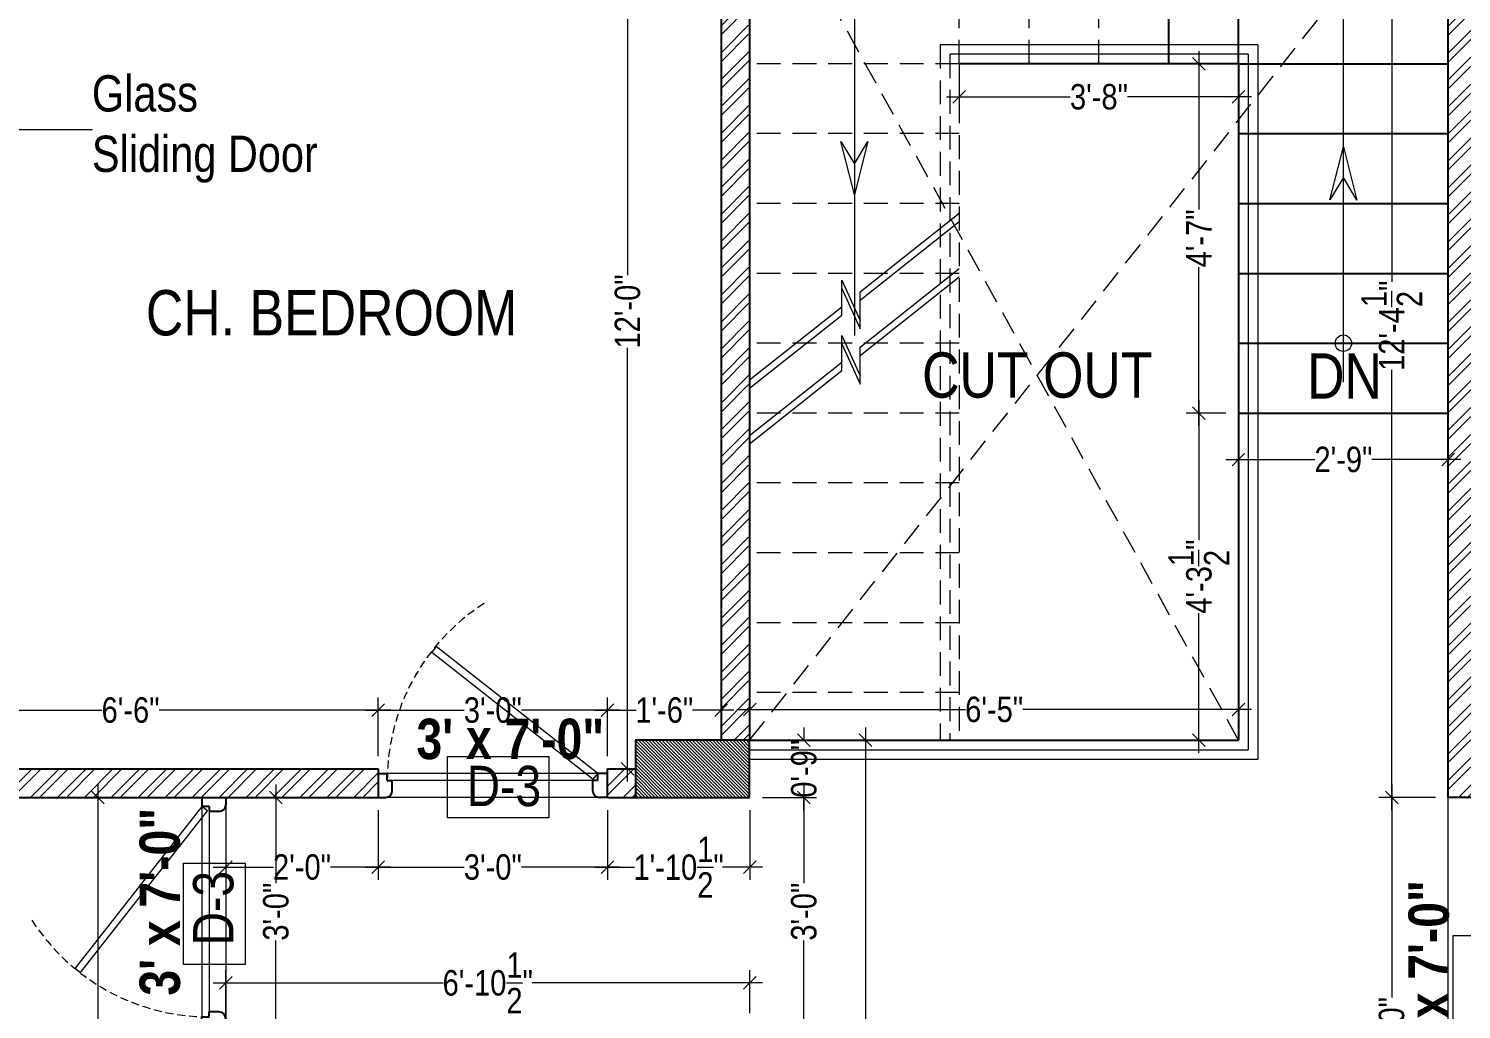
# Model space of a CAD drawing. Header units: millimetres. Extents: x 3019 to 3700, y 1451 to 1930.
# Drawn here: x 3242.3 to 3467.9, y 1677.4 to 1831.8 of the extents above; entities that cross this region are included whole.
import ezdxf

# ---------------------------------------------------------------- set-up
doc = ezdxf.new("R2010")
doc.units = ezdxf.units.MM
doc.linetypes.add('DASHED2', pattern=[0.375, 0.25, -0.125])
for name, color, linetype, lineweight in [('COLUMNS', 3, 'Continuous', 25), ('dimensions', 251, 'Continuous', 13), ('HATCH', 8, 'Continuous', 5), ('TEXT', 38, 'Continuous', 15), ('WALLS', 7, 'Continuous', 25), ('WIN', 124, 'Continuous', 9)]:
    doc.layers.add(name, color=color, linetype=linetype, lineweight=lineweight)
doc.layers.add('doors', color=251, linetype='Continuous')
doc.styles.add('Swiss-LT', font='swissc.ttf')
doc.dimstyles.new('INNER', dxfattribs={"dimtxt": 4, "dimasz": 2, "dimexe": 2, "dimexo": 2, "dimgap": 0, "dimtad": 0, "dimzin": 1, "dimdsep": 46, "dimlunit": 4, "dimtxsty": 'Swiss-LT', "dimblk": 'OBLIQUE', "dimcen": 0.125, "dimdle": 2, "dimclrd": 256, "dimclre": 256, "dimclrt": 7, "dimadec": 0, "dimazin": 0, "dimtfac": 1, "dimtofl": 0, "dimtmove": 0, "dimatfit": 3, "dimfxl": 12, "dimfxlon": 1, "dimtolj": 1, "dimtzin": 0, "dimlwd": -1, "dimlwe": -1, "dimarcsym": 0})

# ---------------------------------------------------------------- blocks, each defined once
blk = doc.blocks.new('_Oblique')
at = {"color": 0, "linetype": 'ByBlock', "lineweight": -2}
blk.add_line((-0.5, -0.5), (0.5, 0.5), dxfattribs=at)
blk = doc.blocks.new('*D193')
at = {"layer": 'Defpoints', "color": 0, "ltscale": 20, "transparency": 16777216}
for p in [(3297.34, 1724.46), (3219.34, 1715.24), (3297.34, 1715.24)]:
    blk.add_point(p, dxfattribs=at)
at = {"layer": 'dimensions', "ltscale": 20, "transparency": 16777216}
for p, q in [((3219.34, 1717.24), (3219.34, 1726.46)), ((3297.34, 1717.24), (3297.34, 1726.46)), ((3217.34, 1724.46), (3253.84, 1724.46)), ((3299.34, 1724.46), (3262.83, 1724.46))]:
    blk.add_line(p, q, dxfattribs=at)
at = {"layer": 'dimensions', "ltscale": 20, "transparency": 16777216, "xscale": 2, "yscale": 2, "zscale": 2, "rotation": 180}
blk.add_blockref('_Oblique', (3219.34, 1724.46), dxfattribs=at)
at = {"layer": 'dimensions', "ltscale": 20, "transparency": 16777216, "xscale": 2, "yscale": 2, "zscale": 2}
blk.add_blockref('_Oblique', (3297.34, 1724.46), dxfattribs=at)
at = {"layer": 'dimensions', "color": 7, "ltscale": 20, "transparency": 16777216, "insert": (3258.34, 1724.46), "char_height": 4, "attachment_point": 5, "style": 'Swiss-LT'}
blk.add_mtext('\\A1;6\'-6"', dxfattribs=at)
blk = doc.blocks.new('*D194')
at = {"layer": 'Defpoints', "color": 0, "ltscale": 20, "transparency": 16777216}
for p in [(3333.44, 1724.46), (3297.34, 1715.24), (3333.44, 1715.24)]:
    blk.add_point(p, dxfattribs=at)
at = {"layer": 'dimensions', "ltscale": 20, "transparency": 16777216}
for p, q in [((3297.34, 1717.24), (3297.34, 1726.46)), ((3333.44, 1717.24), (3333.44, 1726.46)), ((3295.34, 1724.46), (3310.87, 1724.46)), ((3335.44, 1724.46), (3319.9, 1724.46))]:
    blk.add_line(p, q, dxfattribs=at)
at = {"layer": 'dimensions', "ltscale": 20, "transparency": 16777216, "xscale": 2, "yscale": 2, "zscale": 2, "rotation": 180}
blk.add_blockref('_Oblique', (3297.34, 1724.46), dxfattribs=at)
at = {"layer": 'dimensions', "ltscale": 20, "transparency": 16777216, "xscale": 2, "yscale": 2, "zscale": 2}
blk.add_blockref('_Oblique', (3333.44, 1724.46), dxfattribs=at)
at = {"layer": 'dimensions', "color": 7, "ltscale": 20, "transparency": 16777216, "insert": (3315.39, 1724.46), "char_height": 4, "attachment_point": 5, "style": 'Swiss-LT'}
blk.add_mtext('\\A1;3\'-0"', dxfattribs=at)
blk = doc.blocks.new('*D195')
at = {"layer": 'Defpoints', "color": 0, "ltscale": 20, "transparency": 16777216}
for p in [(3351.34, 1724.46), (3351.34, 1720.62), (3333.44, 1715.24)]:
    blk.add_point(p, dxfattribs=at)
at = {"layer": 'dimensions', "ltscale": 20, "transparency": 16777216}
for p, q in [((3333.44, 1717.24), (3333.44, 1726.46)), ((3351.34, 1722.62), (3351.34, 1726.46)), ((3331.44, 1724.46), (3337.97, 1724.46)), ((3353.34, 1724.46), (3346.81, 1724.46))]:
    blk.add_line(p, q, dxfattribs=at)
at = {"layer": 'dimensions', "ltscale": 20, "transparency": 16777216, "xscale": 2, "yscale": 2, "zscale": 2, "rotation": 180}
blk.add_blockref('_Oblique', (3333.44, 1724.46), dxfattribs=at)
at = {"layer": 'dimensions', "ltscale": 20, "transparency": 16777216, "xscale": 2, "yscale": 2, "zscale": 2}
blk.add_blockref('_Oblique', (3351.34, 1724.46), dxfattribs=at)
at = {"layer": 'dimensions', "color": 7, "ltscale": 20, "transparency": 16777216, "insert": (3342.39, 1724.46), "char_height": 4, "attachment_point": 5, "style": 'Swiss-LT'}
blk.add_mtext('\\A1;1\'-6"', dxfattribs=at)
blk = doc.blocks.new('*D196')
at = {"layer": 'Defpoints', "color": 0, "ltscale": 20, "transparency": 16777216}
for p in [(3336.61, 1859.24), (3346.84, 1859.24), (3337.84, 1715.24)]:
    blk.add_point(p, dxfattribs=at)
at = {"layer": 'dimensions', "ltscale": 20, "transparency": 16777216}
for p, q in [((3344.84, 1859.24), (3334.61, 1859.24)), ((3336.61, 1861.24), (3336.61, 1792.98)), ((3336.61, 1713.24), (3336.61, 1781.5)), ((3336.61, 1715.24), (3334.61, 1715.24))]:
    blk.add_line(p, q, dxfattribs=at)
at = {"layer": 'dimensions', "ltscale": 20, "transparency": 16777216, "xscale": 2, "yscale": 2, "zscale": 2}
for p, rotation in [((3336.61, 1859.24), 90), ((3336.61, 1715.24), 270)]:
    blk.add_blockref('_Oblique', p, dxfattribs=dict(at, rotation=rotation))
at = {"layer": 'dimensions', "color": 7, "ltscale": 20, "transparency": 16777216, "insert": (3336.61, 1787.24), "char_height": 4, "attachment_point": 5, "rotation": 90, "style": 'Swiss-LT'}
blk.add_mtext('\\A1;12\'-0"', dxfattribs=at)
blk = doc.blocks.new('*D210')
at = {"layer": 'Defpoints', "color": 0, "ltscale": 20, "transparency": 16777216}
for p in [(3273.34, 1710.74), (3281.24, 1710.74), (3273.34, 1674.74)]:
    blk.add_point(p, dxfattribs=at)
at = {"layer": 'dimensions', "ltscale": 20, "transparency": 16777216}
for p, q in [((3281.24, 1712.74), (3281.24, 1697.25)), ((3275.34, 1710.74), (3283.24, 1710.74)), ((3281.24, 1672.74), (3281.24, 1688.23)), ((3275.34, 1674.74), (3283.24, 1674.74))]:
    blk.add_line(p, q, dxfattribs=at)
at = {"layer": 'dimensions', "ltscale": 20, "transparency": 16777216, "xscale": 2, "yscale": 2, "zscale": 2}
for p, rotation in [((3281.24, 1710.74), 90), ((3281.24, 1674.74), 270)]:
    blk.add_blockref('_Oblique', p, dxfattribs=dict(at, rotation=rotation))
at = {"layer": 'dimensions', "color": 7, "ltscale": 20, "transparency": 16777216, "insert": (3281.24, 1692.74), "char_height": 4, "attachment_point": 5, "rotation": 90, "style": 'Swiss-LT'}
blk.add_mtext('\\A1;3\'-0"', dxfattribs=at)
blk = doc.blocks.new('*D211')
at = {"layer": 'Defpoints', "color": 0, "ltscale": 20, "transparency": 16777216}
for p in [(3333.44, 1710.74), (3355.84, 1710.74), (3333.44, 1699.75)]:
    blk.add_point(p, dxfattribs=at)
at = {"layer": 'dimensions', "ltscale": 20, "transparency": 16777216}
for p, q in [((3333.44, 1708.74), (3333.44, 1697.75)), ((3355.84, 1708.74), (3355.84, 1697.75)), ((3331.44, 1699.75), (3337.7, 1699.75)), ((3357.84, 1699.75), (3351.57, 1699.75))]:
    blk.add_line(p, q, dxfattribs=at)
at = {"layer": 'dimensions', "ltscale": 20, "transparency": 16777216, "xscale": 2, "yscale": 2, "zscale": 2, "rotation": 180}
blk.add_blockref('_Oblique', (3333.44, 1699.75), dxfattribs=at)
at = {"layer": 'dimensions', "ltscale": 20, "transparency": 16777216, "xscale": 2, "yscale": 2, "zscale": 2}
blk.add_blockref('_Oblique', (3355.84, 1699.75), dxfattribs=at)
at = {"layer": 'dimensions', "color": 7, "ltscale": 20, "transparency": 16777216, "insert": (3344.64, 1699.75), "char_height": 4, "attachment_point": 5, "style": 'Swiss-LT'}
blk.add_mtext('\\A1;1\'-10{\\H1x;\\S1/2;}"', dxfattribs=at)
blk = doc.blocks.new('*D212')
at = {"layer": 'Defpoints', "color": 0, "ltscale": 20, "transparency": 16777216}
for p in [(3297.34, 1710.74), (3333.44, 1710.74), (3297.34, 1699.75)]:
    blk.add_point(p, dxfattribs=at)
at = {"layer": 'dimensions', "ltscale": 20, "transparency": 16777216}
for p, q in [((3297.34, 1708.74), (3297.34, 1697.75)), ((3333.44, 1708.74), (3333.44, 1697.75)), ((3295.34, 1699.75), (3310.87, 1699.75)), ((3335.44, 1699.75), (3319.9, 1699.75))]:
    blk.add_line(p, q, dxfattribs=at)
at = {"layer": 'dimensions', "ltscale": 20, "transparency": 16777216, "xscale": 2, "yscale": 2, "zscale": 2, "rotation": 180}
blk.add_blockref('_Oblique', (3297.34, 1699.75), dxfattribs=at)
at = {"layer": 'dimensions', "ltscale": 20, "transparency": 16777216, "xscale": 2, "yscale": 2, "zscale": 2}
blk.add_blockref('_Oblique', (3333.44, 1699.75), dxfattribs=at)
at = {"layer": 'dimensions', "color": 7, "ltscale": 20, "transparency": 16777216, "insert": (3315.39, 1699.75), "char_height": 4, "attachment_point": 5, "style": 'Swiss-LT'}
blk.add_mtext('\\A1;3\'-0"', dxfattribs=at)
blk = doc.blocks.new('*D213')
at = {"layer": 'Defpoints', "color": 0, "ltscale": 20, "transparency": 16777216}
for p in [(3273.34, 1710.74), (3297.34, 1710.74), (3273.34, 1699.75)]:
    blk.add_point(p, dxfattribs=at)
at = {"layer": 'dimensions', "ltscale": 20, "transparency": 16777216}
for p, q in [((3273.34, 1708.74), (3273.34, 1697.75)), ((3297.34, 1708.74), (3297.34, 1697.75)), ((3271.34, 1699.75), (3280.84, 1699.75)), ((3299.34, 1699.75), (3289.83, 1699.75))]:
    blk.add_line(p, q, dxfattribs=at)
at = {"layer": 'dimensions', "ltscale": 20, "transparency": 16777216, "xscale": 2, "yscale": 2, "zscale": 2, "rotation": 180}
blk.add_blockref('_Oblique', (3273.34, 1699.75), dxfattribs=at)
at = {"layer": 'dimensions', "ltscale": 20, "transparency": 16777216, "xscale": 2, "yscale": 2, "zscale": 2}
blk.add_blockref('_Oblique', (3297.34, 1699.75), dxfattribs=at)
at = {"layer": 'dimensions', "color": 7, "ltscale": 20, "transparency": 16777216, "insert": (3285.34, 1699.75), "char_height": 4, "attachment_point": 5, "style": 'Swiss-LT'}
blk.add_mtext('\\A1;2\'-0"', dxfattribs=at)
blk = doc.blocks.new('*D214')
at = {"layer": 'Defpoints', "color": 0, "ltscale": 20, "transparency": 16777216}
for p in [(3355.84, 1710.74), (3355.84, 1674.74), (3364.38, 1674.74)]:
    blk.add_point(p, dxfattribs=at)
at = {"layer": 'dimensions', "ltscale": 20, "transparency": 16777216}
for p, q in [((3364.38, 1712.74), (3364.38, 1697.25)), ((3357.84, 1710.74), (3366.38, 1710.74)), ((3364.38, 1672.74), (3364.38, 1688.23)), ((3357.84, 1674.74), (3366.38, 1674.74))]:
    blk.add_line(p, q, dxfattribs=at)
at = {"layer": 'dimensions', "ltscale": 20, "transparency": 16777216, "xscale": 2, "yscale": 2, "zscale": 2}
for p, rotation in [((3364.38, 1710.74), 90), ((3364.38, 1674.74), 270)]:
    blk.add_blockref('_Oblique', p, dxfattribs=dict(at, rotation=rotation))
at = {"layer": 'dimensions', "color": 7, "ltscale": 20, "transparency": 16777216, "insert": (3364.38, 1692.74), "char_height": 4, "attachment_point": 5, "rotation": 90, "style": 'Swiss-LT'}
blk.add_mtext('\\A1;3\'-0"', dxfattribs=at)
blk = doc.blocks.new('*D215')
at = {"layer": 'Defpoints', "color": 0, "ltscale": 20, "transparency": 16777216}
for p in [(3355.84, 1719.74), (3364.38, 1719.74), (3355.84, 1710.74)]:
    blk.add_point(p, dxfattribs=at)
at = {"layer": 'dimensions', "ltscale": 20, "transparency": 16777216}
for p, q in [((3364.38, 1721.74), (3364.38, 1719.74)), ((3357.84, 1719.74), (3366.38, 1719.74)), ((3357.84, 1710.74), (3366.38, 1710.74)), ((3364.38, 1708.74), (3364.38, 1710.74))]:
    blk.add_line(p, q, dxfattribs=at)
at = {"layer": 'dimensions', "ltscale": 20, "transparency": 16777216, "xscale": 2, "yscale": 2, "zscale": 2}
for p, rotation in [((3364.38, 1719.74), 90), ((3364.38, 1710.74), 270)]:
    blk.add_blockref('_Oblique', p, dxfattribs=dict(at, rotation=rotation))
at = {"layer": 'dimensions', "color": 7, "ltscale": 20, "transparency": 16777216, "insert": (3364.38, 1715.24), "char_height": 4, "attachment_point": 5, "rotation": 90, "style": 'Swiss-LT'}
blk.add_mtext('\\A1;0\'-9"', dxfattribs=at)
blk = doc.blocks.new('*D225')
at = {"layer": 'Defpoints', "color": 0, "ltscale": 20, "transparency": 16777216}
for p in [(3369.01, 1719.74), (3366.31, 1538.24), (3374.06, 1538.24)]:
    blk.add_point(p, dxfattribs=at)
at = {"layer": 'dimensions', "ltscale": 20, "transparency": 16777216}
for p, q in [((3374.06, 1721.74), (3374.06, 1635.92)), ((3371.01, 1719.74), (3376.06, 1719.74)), ((3374.06, 1536.24), (3374.06, 1622.06)), ((3368.31, 1538.24), (3376.06, 1538.24))]:
    blk.add_line(p, q, dxfattribs=at)
at = {"layer": 'dimensions', "ltscale": 20, "transparency": 16777216, "xscale": 2, "yscale": 2, "zscale": 2}
for p, rotation in [((3374.06, 1719.74), 90), ((3374.06, 1538.24), 270)]:
    blk.add_blockref('_Oblique', p, dxfattribs=dict(at, rotation=rotation))
at = {"layer": 'dimensions', "color": 7, "ltscale": 20, "transparency": 16777216, "insert": (3374.06, 1628.99), "char_height": 4, "attachment_point": 5, "rotation": 90, "style": 'Swiss-LT'}
blk.add_mtext('\\A1;15\'-1{\\H1x;\\S1/2;}"', dxfattribs=at)
blk = doc.blocks.new('*D227')
at = {"layer": 'Defpoints', "color": 0, "ltscale": 20, "transparency": 16777216}
for p in [(3456.94, 1710.74), (3465.84, 1710.74), (3465.84, 1638.74)]:
    blk.add_point(p, dxfattribs=at)
at = {"layer": 'dimensions', "ltscale": 20, "transparency": 16777216}
for p, q in [((3456.94, 1712.74), (3456.94, 1679.23)), ((3463.84, 1710.74), (3454.94, 1710.74)), ((3456.94, 1636.74), (3456.94, 1670.24)), ((3463.84, 1638.74), (3454.94, 1638.74))]:
    blk.add_line(p, q, dxfattribs=at)
at = {"layer": 'dimensions', "ltscale": 20, "transparency": 16777216, "xscale": 2, "yscale": 2, "zscale": 2}
for p, rotation in [((3456.94, 1710.74), 90), ((3456.94, 1638.74), 270)]:
    blk.add_blockref('_Oblique', p, dxfattribs=dict(at, rotation=rotation))
at = {"layer": 'dimensions', "color": 7, "ltscale": 20, "transparency": 16777216, "insert": (3456.94, 1674.74), "char_height": 4, "attachment_point": 5, "rotation": 90, "style": 'Swiss-LT'}
blk.add_mtext('\\A1;6\'-0"', dxfattribs=at)
blk = doc.blocks.new('*D228')
at = {"layer": 'Defpoints', "color": 0, "ltscale": 20, "transparency": 16777216}
for p in [(3456.94, 1859.24), (3465.84, 1859.24), (3465.84, 1710.74)]:
    blk.add_point(p, dxfattribs=at)
at = {"layer": 'dimensions', "ltscale": 20, "transparency": 16777216}
for p, q in [((3463.84, 1859.24), (3454.94, 1859.24)), ((3456.94, 1861.24), (3456.94, 1791.92)), ((3456.94, 1708.74), (3456.94, 1778.06)), ((3463.84, 1710.74), (3454.94, 1710.74))]:
    blk.add_line(p, q, dxfattribs=at)
at = {"layer": 'dimensions', "ltscale": 20, "transparency": 16777216, "xscale": 2, "yscale": 2, "zscale": 2}
for p, rotation in [((3456.94, 1859.24), 90), ((3456.94, 1710.74), 270)]:
    blk.add_blockref('_Oblique', p, dxfattribs=dict(at, rotation=rotation))
at = {"layer": 'dimensions', "color": 7, "ltscale": 20, "transparency": 16777216, "insert": (3456.94, 1784.99), "char_height": 4, "attachment_point": 5, "rotation": 90, "style": 'Swiss-LT'}
blk.add_mtext('\\A1;12\'-4{\\H1x;\\S1/2;}"', dxfattribs=at)
blk = doc.blocks.new('*D143')
at = {"layer": 'Defpoints', "color": 0, "ltscale": 20, "transparency": 16777216}
for p in [(3253.2, 1710.74), (3268.84, 1710.74), (3268.84, 1559.24)]:
    blk.add_point(p, dxfattribs=at)
at = {"layer": 'dimensions', "ltscale": 20, "transparency": 16777216}
for p, q in [((3253.2, 1712.74), (3253.2, 1641.92)), ((3265.2, 1710.74), (3251.2, 1710.74)), ((3253.2, 1557.24), (3253.2, 1628.06)), ((3265.2, 1559.24), (3251.2, 1559.24))]:
    blk.add_line(p, q, dxfattribs=at)
at = {"layer": 'dimensions', "ltscale": 20, "transparency": 16777216, "xscale": 2, "yscale": 2, "zscale": 2}
for p, rotation in [((3253.2, 1710.74), 90), ((3253.2, 1559.24), 270)]:
    blk.add_blockref('_Oblique', p, dxfattribs=dict(at, rotation=rotation))
at = {"layer": 'dimensions', "color": 7, "ltscale": 20, "transparency": 16777216, "insert": (3253.2, 1634.99), "char_height": 4, "attachment_point": 5, "rotation": 90, "style": 'Swiss-LT'}
blk.add_mtext('\\A1;12\'-7{\\H1x;\\S1/2;}"', dxfattribs=at)
blk = doc.blocks.new('*D164')
at = {"layer": 'Defpoints', "color": 0, "ltscale": 20, "transparency": 16777216}
for p in [(3355.84, 1724.57), (3355.84, 1719.74), (3432.84, 1719.74)]:
    blk.add_point(p, dxfattribs=at)
at = {"layer": 'dimensions', "ltscale": 20, "transparency": 16777216}
for p, q in [((3355.84, 1721.74), (3355.84, 1726.57)), ((3432.84, 1721.74), (3432.84, 1726.57)), ((3353.84, 1724.57), (3389.84, 1724.57)), ((3434.84, 1724.57), (3398.83, 1724.57))]:
    blk.add_line(p, q, dxfattribs=at)
at = {"layer": 'dimensions', "ltscale": 20, "transparency": 16777216, "xscale": 2, "yscale": 2, "zscale": 2, "rotation": 180}
blk.add_blockref('_Oblique', (3355.84, 1724.57), dxfattribs=at)
at = {"layer": 'dimensions', "ltscale": 20, "transparency": 16777216, "xscale": 2, "yscale": 2, "zscale": 2}
blk.add_blockref('_Oblique', (3432.84, 1724.57), dxfattribs=at)
at = {"layer": 'dimensions', "color": 7, "ltscale": 20, "transparency": 16777216, "insert": (3394.34, 1724.57), "char_height": 4, "attachment_point": 5, "style": 'Swiss-LT'}
blk.add_mtext('\\A1;6\'-5"', dxfattribs=at)
blk = doc.blocks.new('*D165')
at = {"layer": 'Defpoints', "color": 0, "ltscale": 20, "transparency": 16777216}
for p in [(3426.57, 1771.24), (3432.84, 1771.24), (3432.84, 1719.74)]:
    blk.add_point(p, dxfattribs=at)
at = {"layer": 'dimensions', "ltscale": 20, "transparency": 16777216}
for p, q in [((3430.84, 1771.24), (3424.57, 1771.24)), ((3426.57, 1773.24), (3426.57, 1751.22)), ((3426.57, 1717.74), (3426.57, 1739.76)), ((3430.84, 1719.74), (3424.57, 1719.74))]:
    blk.add_line(p, q, dxfattribs=at)
at = {"layer": 'dimensions', "ltscale": 20, "transparency": 16777216, "xscale": 2, "yscale": 2, "zscale": 2}
for p, rotation in [((3426.57, 1771.24), 90), ((3426.57, 1719.74), 270)]:
    blk.add_blockref('_Oblique', p, dxfattribs=dict(at, rotation=rotation))
at = {"layer": 'dimensions', "color": 7, "ltscale": 20, "transparency": 16777216, "insert": (3426.57, 1745.49), "char_height": 4, "attachment_point": 5, "rotation": 90, "style": 'Swiss-LT'}
blk.add_mtext('\\A1;4\'-3{\\H1x;\\S1/2;}"', dxfattribs=at)
blk = doc.blocks.new('*D166')
at = {"layer": 'Defpoints', "color": 0, "ltscale": 20, "transparency": 16777216}
for p in [(3426.57, 1826.24), (3432.84, 1826.24), (3432.84, 1771.24)]:
    blk.add_point(p, dxfattribs=at)
at = {"layer": 'dimensions', "ltscale": 20, "transparency": 16777216}
for p, q in [((3426.57, 1828.24), (3426.57, 1803.28)), ((3430.84, 1826.24), (3424.57, 1826.24)), ((3426.57, 1769.24), (3426.57, 1794.2)), ((3430.84, 1771.24), (3424.57, 1771.24))]:
    blk.add_line(p, q, dxfattribs=at)
at = {"layer": 'dimensions', "ltscale": 20, "transparency": 16777216, "xscale": 2, "yscale": 2, "zscale": 2}
for p, rotation in [((3426.57, 1826.24), 90), ((3426.57, 1771.24), 270)]:
    blk.add_blockref('_Oblique', p, dxfattribs=dict(at, rotation=rotation))
at = {"layer": 'dimensions', "color": 7, "ltscale": 20, "transparency": 16777216, "insert": (3426.57, 1798.74), "char_height": 4, "attachment_point": 5, "rotation": 90, "style": 'Swiss-LT'}
blk.add_mtext('\\A1;4\'-7"', dxfattribs=at)
blk = doc.blocks.new('*D167')
at = {"layer": 'Defpoints', "color": 0, "ltscale": 20, "transparency": 16777216}
for p in [(3388.84, 1826.24), (3432.84, 1826.24), (3432.84, 1821.02)]:
    blk.add_point(p, dxfattribs=at)
at = {"layer": 'dimensions', "ltscale": 20, "transparency": 16777216}
for p, q in [((3388.84, 1824.24), (3388.84, 1819.02)), ((3432.84, 1824.24), (3432.84, 1819.02)), ((3386.84, 1821.02), (3406.32, 1821.02)), ((3434.84, 1821.02), (3415.35, 1821.02))]:
    blk.add_line(p, q, dxfattribs=at)
at = {"layer": 'dimensions', "ltscale": 20, "transparency": 16777216, "xscale": 2, "yscale": 2, "zscale": 2, "rotation": 180}
blk.add_blockref('_Oblique', (3388.84, 1821.02), dxfattribs=at)
at = {"layer": 'dimensions', "ltscale": 20, "transparency": 16777216, "xscale": 2, "yscale": 2, "zscale": 2}
blk.add_blockref('_Oblique', (3432.84, 1821.02), dxfattribs=at)
at = {"layer": 'dimensions', "color": 7, "ltscale": 20, "transparency": 16777216, "insert": (3410.84, 1821.02), "char_height": 4, "attachment_point": 5, "style": 'Swiss-LT'}
blk.add_mtext('\\A1;3\'-8"', dxfattribs=at)
blk = doc.blocks.new('*D168')
at = {"layer": 'Defpoints', "color": 0, "ltscale": 20, "transparency": 16777216}
for p in [(3432.84, 1771.24), (3465.84, 1771.24), (3465.84, 1763.92)]:
    blk.add_point(p, dxfattribs=at)
at = {"layer": 'dimensions', "ltscale": 20, "transparency": 16777216}
for p, q in [((3432.84, 1769.24), (3432.84, 1761.92)), ((3465.84, 1769.24), (3465.84, 1761.92)), ((3430.84, 1763.92), (3444.84, 1763.92)), ((3467.84, 1763.92), (3453.83, 1763.92))]:
    blk.add_line(p, q, dxfattribs=at)
at = {"layer": 'dimensions', "ltscale": 20, "transparency": 16777216, "xscale": 2, "yscale": 2, "zscale": 2, "rotation": 180}
blk.add_blockref('_Oblique', (3432.84, 1763.92), dxfattribs=at)
at = {"layer": 'dimensions', "ltscale": 20, "transparency": 16777216, "xscale": 2, "yscale": 2, "zscale": 2}
blk.add_blockref('_Oblique', (3465.84, 1763.92), dxfattribs=at)
at = {"layer": 'dimensions', "color": 7, "ltscale": 20, "transparency": 16777216, "insert": (3449.34, 1763.92), "char_height": 4, "attachment_point": 5, "style": 'Swiss-LT'}
blk.add_mtext('\\A1;2\'-9"', dxfattribs=at)
blk = doc.blocks.new('A$C10531434')
at = {"layer": 'doors', "lineweight": 0}
for p, q in [((0, 0), (0, 36)), ((3.75, 1.42), (3.75, 34.58)), ((2.63, 2.22), (2.63, 33.78))]:
    blk.add_line(p, q, dxfattribs=at)
at = {"layer": 'doors', "color": 134, "lineweight": -3}
for p, q in [((0, 36), (0, 34.84)), ((2.63, 34.58), (3.75, 34.58)), ((2.63, 34.58), (2.63, 33.78)), ((3.75, 36), (3.75, 34.58)), ((1.07, 33.78), (2.63, 33.78)), ((0, 0), (0, 1.16)), ((1.07, 2.22), (2.63, 2.22)), ((2.63, 1.42), (2.63, 2.22)), ((2.63, 1.42), (3.75, 1.42)), ((3.75, 0), (3.75, 1.42))]:
    blk.add_line(p, q, dxfattribs=at)
at = {"layer": 'doors', "lineweight": 0}
blk.add_lwpolyline([(3.75, 1.42), (23.74, 26.87), (22.87, 27.56), (2.88, 2.12)], close=True, dxfattribs=at)
at = {"layer": 'doors', "linetype": 'DASHED2', "lineweight": 0, "ltscale": 5}
blk.add_arc((2.63, 1.42), 33.15, 32.6953, 90, dxfattribs=at)
at = {"layer": 'doors', "color": 134, "lineweight": -3}
for centre, major_axis, start_param, end_param in [((1.07, 34.84), (0.755, 0.755), 2.356195, 3.926991), ((1.07, 1.16), (-0.755, 0.755), 5.497788, 7.068584)]:
    blk.add_ellipse(centre, major_axis=major_axis, ratio=1, start_param=start_param, end_param=end_param, dxfattribs=at)
blk = doc.blocks.new('A$C38E01DC9')
at = {"layer": 'COLUMNS', "lineweight": 13, "ltscale": 20}
h = blk.add_hatch(dxfattribs=at)
h.set_pattern_fill('ANSI31', color=251, scale=3, style=0)
h.set_pattern_definition([(45, (-325034.08293, 115213.30426), (-0.26516504294, 0.26516504294), [])])
h.paths.add_polyline_path([(0, -18), (9, -18), (9, 0), (0, 0)])
at = {"layer": 'COLUMNS', "ltscale": 20}
blk.add_lwpolyline([(0, -18), (9, -18), (9, 0), (0, 0)], close=True, dxfattribs=at)
blk = doc.blocks.new('*D241')
at = {"layer": 'Defpoints', "color": 0, "ltscale": 20, "transparency": 16777216}
for p in [(3355.84, 1681.54), (3273.34, 1674.74), (3355.84, 1674.74)]:
    blk.add_point(p, dxfattribs=at)
at = {"layer": 'dimensions', "ltscale": 20, "transparency": 16777216}
for p, q in [((3273.34, 1676.74), (3273.34, 1683.54)), ((3355.84, 1676.74), (3355.84, 1683.54)), ((3271.34, 1681.54), (3307.58, 1681.54)), ((3357.84, 1681.54), (3321.59, 1681.54))]:
    blk.add_line(p, q, dxfattribs=at)
at = {"layer": 'dimensions', "ltscale": 20, "transparency": 16777216, "xscale": 2, "yscale": 2, "zscale": 2, "rotation": 180}
blk.add_blockref('_Oblique', (3273.34, 1681.54), dxfattribs=at)
at = {"layer": 'dimensions', "ltscale": 20, "transparency": 16777216, "xscale": 2, "yscale": 2, "zscale": 2}
blk.add_blockref('_Oblique', (3355.84, 1681.54), dxfattribs=at)
at = {"layer": 'dimensions', "color": 7, "ltscale": 20, "transparency": 16777216, "insert": (3314.59, 1681.54), "char_height": 4, "attachment_point": 5, "style": 'Swiss-LT'}
blk.add_mtext('\\A1;6\'-10{\\H1x;\\S1/2;}"', dxfattribs=at)

msp = doc.modelspace()

# ---------------------------------------------------------------- hatches: boundary and pattern name
at = {"layer": 'HATCH', "ltscale": 20}
h = msp.add_hatch(dxfattribs=at)
h.set_pattern_fill('ANSI32', color=256, scale=8, style=0)
h.set_pattern_definition([(45, (3443.149, 1546.4382), (-2.12132, 2.12132), []), (45, (3444.5632, 1546.4382), (-2.12132, 2.12132), [])])
h.paths.add_polyline_path([(3444.336, 1550.24), (3441.836, 1550.24), (3441.836, 1559.24), (3439.836, 1559.24), (3439.836, 1538.24), (3444.336, 1538.24)])
h.paths.add_polyline_path([(3355.836, 1550.24), (3351.336, 1550.24), (3351.336, 1538.24), (3355.836, 1538.24)])
h.paths.add_polyline_path([(3098.336, 1715.24), (3094.836, 1715.24), (3094.836, 1710.74), (3098.336, 1710.74)])
h.paths.add_polyline_path([(3586.836, 1655.24), (3577.836, 1655.24), (3577.836, 1550.24), (3586.836, 1550.24)])
h.paths.add_polyline_path([(3586.836, 1674.74), (3577.836, 1674.74), (3577.836, 1667.24), (3586.836, 1667.24)])
h.paths.add_polyline_path([(3529.836, 1707.74), (3520.836, 1707.74), (3520.836, 1667.24), (3529.836, 1667.24)])
h.paths.add_polyline_path([(3577.836, 1719.74), (3529.836, 1719.74), (3529.836, 1713.74), (3577.836, 1713.74)])
h.paths.add_polyline_path([(3577.836, 1661.24), (3529.836, 1661.24), (3529.836, 1655.24), (3577.836, 1655.24)])
h.paths.add_polyline_path([(3219.336, 1791.74), (3214.836, 1791.74), (3214.836, 1779.74), (3138.336, 1779.74), (3138.336, 1775.24), (3219.336, 1775.24)])
h.paths.add_polyline_path([(3297.336, 1715.24), (3219.336, 1715.24), (3219.336, 1745.24), (3214.836, 1745.24), (3214.836, 1715.24), (3142.836, 1715.24), (3142.836, 1745.24), (3138.336, 1745.24), (3138.336, 1710.74), (3297.336, 1710.74)])
h.paths.add_polyline_path([(3337.836, 1715.24), (3333.436, 1715.24), (3333.436, 1710.74), (3337.836, 1710.74)])
h.paths.add_polyline_path([(3094.836, 1779.74), (3085.836, 1779.74), (3085.836, 1764.74), (3094.836, 1764.74)])
h.paths.add_polyline_path([(3273.336, 1868.24), (3190.836, 1868.24), (3190.836, 1859.24), (3214.836, 1859.24), (3214.836, 1851.74), (3219.336, 1851.74), (3219.336, 1859.24), (3273.336, 1859.24)])
h.paths.add_polyline_path([(3337.836, 1868.24), (3333.336, 1868.24), (3333.336, 1859.24), (3337.836, 1859.24)])
h.paths.add_polyline_path([(3474.836, 1868.24), (3355.836, 1868.24), (3355.836, 1859.24), (3465.836, 1859.24), (3465.836, 1710.74), (3474.836, 1710.74)])
h.paths.add_polyline_path([(3474.836, 1638.74), (3465.836, 1638.74), (3465.836, 1559.24), (3441.836, 1559.24), (3441.836, 1550.24), (3474.836, 1550.24)])
h.paths.add_polyline_path([(3337.836, 1559.24), (3307.836, 1559.24), (3307.836, 1550.24), (3337.836, 1550.24)])
h.paths.add_polyline_path([(3277.836, 1559.24), (3273.336, 1559.24), (3273.336, 1617.74), (3291.336, 1617.74), (3291.336, 1622.24), (3268.836, 1622.24), (3268.836, 1550.24), (3277.836, 1550.24)])
h.paths.add_polyline_path([(3208.836, 1559.24), (3103.836, 1559.24), (3103.836, 1550.24), (3208.836, 1550.24)])
h.paths.add_polyline_path([(3094.836, 1668.74), (3085.836, 1668.74), (3085.836, 1559.24), (3094.836, 1559.24)])
h.paths.add_polyline_path([(3094.836, 1710.74), (3085.836, 1710.74), (3085.836, 1704.74), (3094.836, 1704.74)])
h.paths.add_polyline_path([(3355.836, 1859.24), (3351.336, 1859.24), (3351.336, 1719.74), (3355.836, 1719.74)])
h.paths.add_polyline_path([(3522.648, 1638.147), (3536.695, 1638.147), (3536.695, 1653.074), (3522.648, 1653.074)])
h.paths.add_polyline_path([(3542.893, 1678.242), (3563.645, 1678.242), (3563.645, 1694.662), (3542.893, 1694.662)])
h.paths.add_polyline_path([(3599.191, 1656.153), (3613.771, 1656.153), (3613.771, 1671.08), (3599.191, 1671.08)])
h.paths.add_polyline_path([(3351.336, 1670.24), (3351.336, 1559.24), (3355.836, 1559.24), (3355.836, 1674.74), (3268.836, 1674.74), (3268.836, 1652.24), (3273.336, 1652.24), (3273.336, 1670.24)])

# ---------------------------------------------------------------- linework, layer by layer
at = {"layer": 'TEXT', "color": 1}
for points in [[(3308.275, 1717.194), (3324.216, 1717.194), (3324.216, 1707.502), (3308.275, 1707.502)], [(3266.703, 1684.434), (3266.703, 1700.374), (3276.395, 1700.374), (3276.395, 1684.434)], [(3466.597, 1670.703), (3466.597, 1689.015), (3476.289, 1689.015), (3476.289, 1670.703)]]:
    msp.add_lwpolyline(points, close=True, dxfattribs=at)
at = {"layer": 'WALLS', "ltscale": 20}
for p, q in [((3351.336, 1859.24), (3351.336, 1719.74)), ((3355.836, 1859.24), (3355.836, 1719.74)), ((3465.836, 1710.74), (3465.836, 1859.24)), ((3219.336, 1715.24), (3297.336, 1715.24)), ((3297.336, 1715.24), (3297.336, 1710.74)), ((3333.436, 1710.74), (3333.436, 1715.24)), ((3333.436, 1715.24), (3337.836, 1715.24)), ((3138.336, 1710.74), (3297.336, 1710.74)), ((3333.436, 1710.74), (3337.836, 1710.74)), ((3474.836, 1710.74), (3465.836, 1710.74))]:
    msp.add_line(p, q, dxfattribs=at)
at = {"layer": 'WALLS', "color": 251, "linetype": 'DASHED2', "lineweight": 18, "ltscale": 15}
for p, q in [((3355.836, 1719.74), (3465.836, 1859.24)), ((3432.836, 1719.74), (3355.836, 1859.24)), ((3388.836, 1826.24), (3388.836, 1859.24)), ((3388.836, 1826.24), (3388.836, 1859.24)), ((3399.836, 1826.24), (3399.836, 1859.24)), ((3410.836, 1826.24), (3410.836, 1859.24)), ((3385.836, 1829.24), (3385.836, 1719.74)), ((3387.336, 1827.74), (3387.336, 1719.74)), ((3388.836, 1826.24), (3355.836, 1826.24)), ((3388.836, 1826.24), (3388.836, 1719.74)), ((3388.836, 1815.24), (3355.836, 1815.24)), ((3388.836, 1804.24), (3355.836, 1804.24)), ((3388.836, 1793.24), (3355.836, 1793.24)), ((3388.836, 1782.24), (3355.836, 1782.24)), ((3388.836, 1771.24), (3355.836, 1771.24)), ((3388.836, 1760.24), (3355.836, 1760.24)), ((3388.836, 1749.24), (3355.836, 1749.24)), ((3388.836, 1738.24), (3355.836, 1738.24)), ((3388.836, 1727.24), (3355.836, 1727.24))]:
    msp.add_line(p, q, dxfattribs=at)
at = {"layer": 'WALLS', "color": 34, "ltscale": 20}
for p, q in [((3421.836, 1826.24), (3421.836, 1859.24)), ((3432.836, 1826.24), (3432.836, 1859.24)), ((3432.836, 1826.24), (3388.836, 1826.24)), ((3432.836, 1826.24), (3465.836, 1826.24)), ((3432.836, 1826.24), (3432.836, 1719.74)), ((3432.836, 1815.24), (3465.836, 1815.24)), ((3432.836, 1804.24), (3465.836, 1804.24)), ((3432.836, 1793.24), (3465.836, 1793.24)), ((3432.836, 1782.24), (3465.836, 1782.24)), ((3432.836, 1771.24), (3465.836, 1771.24)), ((3355.836, 1719.74), (3432.836, 1719.74))]:
    msp.add_line(p, q, dxfattribs=at)
at = {"layer": 'WALLS', "color": 124, "lineweight": 18}
for p, q in [((3435.836, 1829.24), (3385.836, 1829.24)), ((3434.336, 1827.74), (3387.336, 1827.74)), ((3434.336, 1827.74), (3434.336, 1718.24)), ((3435.836, 1829.24), (3435.836, 1716.74)), ((3355.836, 1718.24), (3434.336, 1718.24)), ((3355.836, 1716.74), (3435.836, 1716.74))]:
    msp.add_line(p, q, dxfattribs=at)
at = {"layer": 'WALLS', "color": 4, "lineweight": 18, "ltscale": 5}
for points in [[(3449.336, 1776.094), (3449.336, 1842.74), (3372.336, 1842.74), (3372.336, 1783.439)], [(3372.336, 1810.475), (3374.457, 1813.977), (3372.336, 1805.646), (3370.215, 1814.024), (3372.336, 1810.475)], [(3449.336, 1808.309), (3447.214, 1804.807), (3449.336, 1813.138), (3451.456, 1804.76), (3449.336, 1808.309)]]:
    msp.add_lwpolyline(points, dxfattribs=at)
at = {"layer": 'WALLS', "color": 124, "lineweight": 18}
for points in [[(3355.836, 1776.455), (3370.33, 1787.991), (3370.33, 1792.193), (3373.262, 1785.812), (3373.262, 1790.324), (3388.836, 1802.718)], [(3355.836, 1775.143), (3370.33, 1786.678), (3370.33, 1790.881), (3373.262, 1784.499), (3373.262, 1789.011), (3388.836, 1801.406)], [(3355.836, 1767.727), (3370.33, 1779.262), (3370.33, 1783.465), (3373.262, 1777.083), (3373.262, 1781.595), (3388.836, 1793.99)], [(3355.836, 1766.414), (3370.33, 1777.949), (3370.33, 1782.152), (3373.262, 1775.771), (3373.262, 1780.283), (3388.836, 1792.677)]]:
    msp.add_lwpolyline(points, dxfattribs=at)
at = {"layer": 'WALLS', "color": 4, "lineweight": 18, "ltscale": 5}
msp.add_circle((3449.336, 1782.24), 1.295, dxfattribs=at)
at = {"layer": 'WIN'}
msp.add_line((3465.836, 1638.74), (3465.836, 1710.74), dxfattribs=at)

# ---------------------------------------------------------------- block references
at = {"layer": 'COLUMNS', "ltscale": 20, "rotation": 90}
msp.add_blockref('A$C38E01DC9', (3337.836, 1710.74), dxfattribs=at)
at = {"layer": 'doors'}
for p, rotation in [((3333.336, 1710.74), 89.99999999999999), ((3273.336, 1710.74), 180)]:
    msp.add_blockref('A$C10531434', p, dxfattribs=dict(at, rotation=rotation))

# ---------------------------------------------------------------- texts
at = {"layer": 'TEXT', "color": 7, "style": 'Swiss-LT'}
for s, insert, char_height, attachment_point in [('\\A1;Glass \\PSliding Door', (3252.252, 1815.959), 5.7024, 4), ('\\A1;{\\C256;CH. BEDROOM}', (3290.008, 1786.99), 7.128, 5), ('\\A1;{\\C256;CUT OUT}', (3401.13, 1777.181), 7.128, 5), ('\\A1;{\\C256;DN}', (3449.511, 1777.088), 7.128, 5)]:
    msp.add_mtext(s, dxfattribs=dict(at, insert=insert, char_height=char_height, attachment_point=attachment_point))
at = {"layer": 'TEXT', "color": 1, "attachment_point": 5, "style": 'Swiss-LT'}
for s, insert, char_height in [('\\A1;{\\fSwis721 Cn BT|b1|i0|c0|p34;3\' x 7\'-0"}', (3318.151, 1719.897), 6.35105), ('\\A1;D-3', (3317.139, 1712.492), 6.351)]:
    msp.add_mtext(s, dxfattribs=dict(at, insert=insert, char_height=char_height))
at = {"layer": 'TEXT', "color": 1, "attachment_point": 5, "rotation": 90, "style": 'Swiss-LT'}
for s, insert, char_height in [('\\A1;{\\fSwis721 Cn BT|b1|i0|c0|p34;3\' x 7\'-0"}', (3262.987, 1694.309), 6.35105), ('\\A1;D-3', (3271.405, 1693.297), 6.351), ('\\A1;{\\fSwis721 Cn BT|b1|i0|c0|p34;6\'-0" x 7\'-0"}', (3462.801, 1677.973), 6.35105)]:
    msp.add_mtext(s, dxfattribs=dict(at, insert=insert, char_height=char_height))

# ---------------------------------------------------------------- dimensions: what is measured, and where the dimension line sits
at = {"layer": 'dimensions', "ltscale": 20}
for base, p1, p2, override, picture, middle in [((3336.609, 1859.24), (3337.836, 1715.24), (3346.836, 1859.24), {"dimpost": '\\X', "dimarcsym": 2}, '*D196', (3336.609, 1787.24)), ((3456.941, 1859.24), (3465.836, 1710.74), (3465.836, 1859.24), {"dimpost": '\\X', "dimarcsym": 2}, '*D228', (3456.941, 1784.99)), ((3426.566, 1826.24), (3432.836, 1771.24), (3432.836, 1826.24), {"dimpost": '\\X', "dimtmove": 1, "dimarcsym": 2}, '*D166', (3426.566, 1798.74)), ((3426.566, 1771.24), (3432.836, 1719.74), (3432.836, 1771.24), {"dimpost": '\\X', "dimarcsym": 2}, '*D165', (3426.566, 1745.49)), ((3364.381, 1719.74), (3355.836, 1710.74), (3355.836, 1719.74), {"dimpost": '\\X', "dimtmove": 1, "dimarcsym": 2}, '*D215', (3364.381, 1715.24)), ((3374.058, 1538.24), (3369.007, 1719.74), (3366.308, 1538.24), {"dimpost": '\\X', "dimarcsym": 2}, '*D225', (3374.058, 1628.99)), ((3253.202, 1710.74), (3268.836, 1559.24), (3268.836, 1710.74), {"dimpost": '\\X', "dimarcsym": 2}, '*D143', (3253.202, 1634.99)), ((3281.24, 1710.74), (3273.336, 1674.74), (3273.336, 1710.74), {"dimpost": '\\X', "dimarcsym": 2}, '*D210', (3281.24, 1692.74)), ((3364.381, 1674.74), (3355.836, 1710.74), (3355.836, 1674.74), {"dimpost": '\\X', "dimarcsym": 2}, '*D214', (3364.381, 1692.74)), ((3456.941, 1710.74), (3465.836, 1638.74), (3465.836, 1710.74), {"dimpost": '\\X', "dimtmove": 1, "dimarcsym": 2}, '*D227', (3456.941, 1674.74))]:
    dim = msp.add_linear_dim(base=base, p1=p1, p2=p2, angle=90, dimstyle='INNER', override=override, dxfattribs=at)
    dim.commit()
    dim.dimension.update_dxf_attribs({"geometry": picture, "text_midpoint": middle})
for base, p1, p2, override, picture, middle in [((3432.836, 1821.024), (3388.836, 1826.24), (3432.836, 1826.24), {"dimpost": '\\X', "dimarcsym": 2}, '*D167', (3410.836, 1821.024)), ((3465.836, 1763.923), (3432.836, 1771.24), (3465.836, 1771.24), {"dimpost": '\\X', "dimarcsym": 2}, '*D168', (3449.336, 1763.923)), ((3297.336, 1724.457), (3219.336, 1715.24), (3297.336, 1715.24), {"dimpost": '\\X', "dimarcsym": 2}, '*D193', (3258.336, 1724.457)), ((3333.436, 1724.457), (3297.336, 1715.24), (3333.436, 1715.24), {"dimpost": '\\X', "dimtmove": 1, "dimarcsym": 2}, '*D194', (3315.386, 1724.457)), ((3351.336, 1724.457), (3333.436, 1715.24), (3351.336, 1720.616), {"dimpost": '\\X', "dimtmove": 1, "dimarcsym": 2}, '*D195', (3342.386, 1724.457)), ((3355.836, 1724.574), (3432.836, 1719.74), (3355.836, 1719.74), {"dimpost": '\\X', "dimarcsym": 2}, '*D164', (3394.336, 1724.574)), ((3273.336, 1699.752), (3297.336, 1710.74), (3273.336, 1710.74), {"dimpost": '\\X', "dimtmove": 1, "dimarcsym": 2}, '*D213', (3285.336, 1699.752)), ((3297.336, 1699.752), (3333.436, 1710.74), (3297.336, 1710.74), {"dimpost": '\\X', "dimtmove": 1, "dimarcsym": 2}, '*D212', (3315.386, 1699.752)), ((3333.436, 1699.752), (3355.836, 1710.74), (3333.436, 1710.74), {"dimpost": '\\X', "dimarcsym": 2}, '*D211', (3344.636, 1699.752)), ((3355.836, 1681.536), (3273.336, 1674.74), (3355.836, 1674.74), {"dimpost": '\\X', "dimarcsym": 2}, '*D241', (3314.586, 1681.536))]:
    dim = msp.add_linear_dim(base=base, p1=p1, p2=p2, dimstyle='INNER', override=override, dxfattribs=at)
    dim.commit()
    dim.dimension.update_dxf_attribs({"geometry": picture, "text_midpoint": middle})

# ---------------------------------------------------------------- leaders
msp.add_leader([(3219.336, 1804.429), (3240.17, 1815.887), (3252.324, 1815.887)], dimstyle='INNER', override={"dimgap": 0, "dimtad": 0, "dimarcsym": 2}, dxfattribs=at)

doc.saveas('drawing.dxf')
